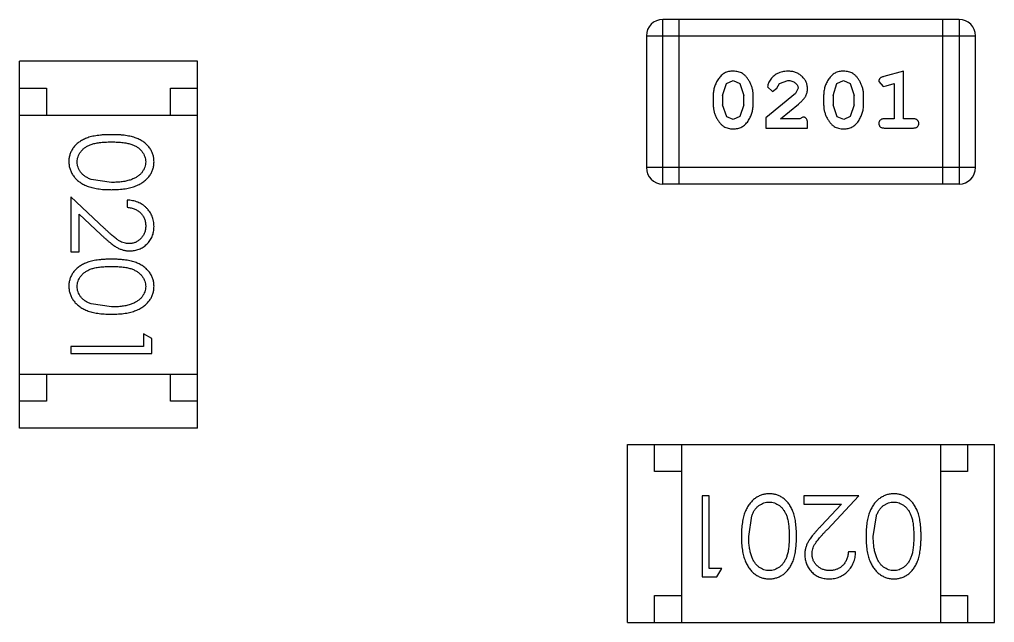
# Model space of a CAD drawing. Header units: inches. Extents: x -13 to 240, y -18 to 126.
# Drawn here: x 202.426 to 204.232, y 42.751 to 43.869 of the extents above; entities that cross this region are included whole.
import ezdxf

# ---------------------------------------------------------------- set-up
doc = ezdxf.new("R2010")
doc.units = ezdxf.units.IN
doc.header["$LTSCALE"] = 1.21
doc.header["$MEASUREMENT"] = 0
doc.layers.get('0').update_dxf_attribs({"linetype": 'CONTINUOUS'})

msp = doc.modelspace()

# ---------------------------------------------------------------- linework, layer by layer
at = {"color": 7, "linetype": 'Continuous'}
for p, q in [((203.6173, 43.5641), (203.6173, 43.8689)), ((204.166, 43.8689), (203.6173, 43.8689)), ((203.6478, 43.5641), (203.6478, 43.8689)), ((204.1355, 43.8689), (204.1355, 43.5641)), ((204.166, 43.8689), (204.166, 43.5641)), ((203.5868, 43.8384), (203.5868, 43.5945)), ((203.5868, 43.8384), (204.1964, 43.8384)), ((204.1964, 43.5945), (204.1964, 43.8384)), ((202.4257, 43.1114), (202.4257, 43.7914)), ((202.7557, 43.7914), (202.4257, 43.7914)), ((202.7557, 43.1114), (202.7557, 43.7914)), ((204.0631, 43.7731), (204.0265, 43.7632)), ((204.0631, 43.685), (204.0631, 43.7731)), ((202.4257, 43.7414), (202.4757, 43.7414)), ((202.4757, 43.7414), (202.4757, 43.6914)), ((202.7057, 43.6914), (202.7057, 43.7414)), ((202.7057, 43.7414), (202.7557, 43.7414)), ((203.728, 43.7282), (203.7353, 43.75)), ((203.7353, 43.75), (203.7477, 43.7558)), ((203.7477, 43.7558), (203.7598, 43.7505)), ((203.7598, 43.7505), (203.7674, 43.7282)), ((203.8114, 43.7438), (203.8202, 43.7353)), ((203.8202, 43.7353), (203.8287, 43.7419)), ((203.8287, 43.7419), (203.8337, 43.7504)), ((203.8337, 43.7504), (203.8486, 43.7558)), ((203.8681, 43.7413), (203.8633, 43.7316)), ((203.9326, 43.7282), (203.9398, 43.75)), ((203.9398, 43.75), (203.9522, 43.7558)), ((203.9522, 43.7558), (203.9643, 43.7505)), ((203.9643, 43.7505), (203.9719, 43.7282)), ((204.0175, 43.754), (204.0254, 43.7448)), ((204.0254, 43.7448), (204.0308, 43.7458)), ((204.0308, 43.7458), (204.0458, 43.75)), ((204.0458, 43.75), (204.0458, 43.685)), ((203.7107, 43.7285), (203.7107, 43.7107)), ((203.728, 43.7282), (203.728, 43.711)), ((203.7674, 43.711), (203.7674, 43.7282)), ((203.7847, 43.7107), (203.7847, 43.7285)), ((203.8633, 43.7316), (203.8083, 43.6866)), ((203.9152, 43.7285), (203.9152, 43.7107)), ((203.9326, 43.7282), (203.9326, 43.711)), ((203.9719, 43.711), (203.9719, 43.7282)), ((203.9892, 43.7107), (203.9892, 43.7285)), ((203.7357, 43.6887), (203.728, 43.711)), ((203.7674, 43.711), (203.7601, 43.6892)), ((203.835, 43.685), (203.8686, 43.712)), ((203.9402, 43.6887), (203.9326, 43.711)), ((203.9719, 43.711), (203.9646, 43.6892)), ((202.4257, 43.6914), (202.7557, 43.6914)), ((203.7478, 43.6834), (203.7357, 43.6887)), ((203.7601, 43.6892), (203.7478, 43.6834)), ((203.8083, 43.6866), (203.8083, 43.6677)), ((203.8767, 43.6881), (203.8712, 43.685)), ((203.9523, 43.6834), (203.9402, 43.6887)), ((203.9646, 43.6892), (203.9523, 43.6834)), ((203.8083, 43.6677), (203.8854, 43.6677)), ((203.8712, 43.685), (203.835, 43.685)), ((203.8854, 43.6677), (203.8854, 43.6756)), ((204.0458, 43.685), (204.0285, 43.685)), ((204.0285, 43.6677), (204.0804, 43.6677)), ((204.0804, 43.685), (204.0631, 43.685)), ((204.1964, 43.5945), (203.5868, 43.5945)), ((202.596, 43.5669), (202.5583, 43.5726)), ((203.6173, 43.5641), (204.166, 43.5641)), ((202.521, 43.54), (202.521, 43.4381)), ((202.5831, 43.4818), (202.521, 43.54)), ((202.6249, 43.5343), (202.6249, 43.5208)), ((202.5364, 43.4381), (202.5364, 43.5079)), ((202.5364, 43.5079), (202.5765, 43.4704)), ((202.521, 43.4381), (202.5364, 43.4381)), ((202.596, 43.3362), (202.5583, 43.3419)), ((202.6556, 43.2862), (202.6556, 43.2631)), ((202.671, 43.2774), (202.6556, 43.2862)), ((202.671, 43.2496), (202.671, 43.2774)), ((202.521, 43.2631), (202.521, 43.2496)), ((202.6556, 43.2631), (202.521, 43.2631)), ((202.521, 43.2496), (202.671, 43.2496)), ((202.4257, 43.2114), (202.7557, 43.2114)), ((202.4757, 43.2114), (202.4757, 43.1614)), ((202.7057, 43.1614), (202.7057, 43.2114)), ((202.4757, 43.1614), (202.4257, 43.1614)), ((202.7557, 43.1614), (202.7057, 43.1614)), ((202.7557, 43.1114), (202.4257, 43.1114)), ((203.5517, 42.7514), (203.5517, 43.0814)), ((203.5517, 43.0814), (204.2317, 43.0814)), ((203.6017, 43.0314), (203.6017, 43.0814)), ((203.6517, 43.0814), (203.6517, 42.7514)), ((204.1317, 43.0814), (204.1317, 42.7514)), ((204.1817, 43.0814), (204.1817, 43.0314)), ((204.2317, 42.7514), (204.2317, 43.0814)), ((203.6517, 43.0314), (203.6017, 43.0314)), ((204.1817, 43.0314), (204.1317, 43.0314)), ((203.6899, 42.9861), (203.6899, 42.8361)), ((203.7033, 42.9861), (203.6899, 42.9861)), ((203.7033, 42.8515), (203.7033, 42.9861)), ((203.8783, 42.9861), (203.8783, 42.9707)), ((203.9803, 42.9861), (203.8783, 42.9861)), ((203.9221, 42.924), (203.9803, 42.9861)), ((203.8783, 42.9707), (203.9481, 42.9707)), ((203.9481, 42.9707), (203.9106, 42.9307)), ((203.7764, 42.9111), (203.7821, 42.9488)), ((204.0072, 42.9111), (204.0129, 42.9488)), ((203.9745, 42.8823), (203.961, 42.8823)), ((203.7264, 42.8515), (203.7033, 42.8515)), ((203.7176, 42.8361), (203.7264, 42.8515)), ((203.6899, 42.8361), (203.7176, 42.8361)), ((203.6017, 42.7514), (203.6017, 42.8014)), ((203.6017, 42.8014), (203.6517, 42.8014)), ((204.1317, 42.8014), (204.1817, 42.8014)), ((204.1817, 42.8014), (204.1817, 42.7514)), ((203.5517, 42.7514), (204.2317, 42.7514))]:
    msp.add_line(p, q, dxfattribs=at)
for centre, start, end in [((203.6173, 43.8384), 90, 180), ((204.166, 43.8384), 0, 90), ((203.6173, 43.5945), 180, 270), ((204.166, 43.5945), 270, 0)]:
    msp.add_arc(centre, 0.0305, start, end, dxfattribs=at)
for points, knots in [([(203.7475, 43.7731), (203.7461, 43.7731), (203.7433, 43.773), (203.7392, 43.7723), (203.7354, 43.7711), (203.7318, 43.7696), (203.7285, 43.7675), (203.7254, 43.765), (203.7227, 43.762), (203.7202, 43.7586), (203.718, 43.755), (203.7161, 43.7514), (203.7144, 43.7477), (203.7131, 43.7439), (203.712, 43.7401), (203.7113, 43.7363), (203.7108, 43.7324), (203.7108, 43.7298), (203.7107, 43.7285)], [0, 0, 0, 0, 0.06692, 0.130834, 0.19258, 0.252759, 0.312631, 0.373411, 0.436359, 0.501894, 0.568244, 0.632472, 0.69556, 0.757163, 0.818592, 0.878885, 0.939235, 1, 1, 1, 1]), ([(203.7847, 43.7285), (203.7847, 43.7296), (203.7846, 43.7317), (203.7843, 43.7349), (203.7838, 43.738), (203.7831, 43.7411), (203.7822, 43.7442), (203.7811, 43.7472), (203.7798, 43.7502), (203.7783, 43.753), (203.7767, 43.7558), (203.7751, 43.7583), (203.7734, 43.7606), (203.7717, 43.7627), (203.77, 43.7646), (203.7683, 43.7662), (203.7666, 43.7677), (203.7642, 43.7692), (203.761, 43.7708), (203.7569, 43.7721), (203.7523, 43.7729), (203.7492, 43.773), (203.7475, 43.7731)], [0, 0, 0, 0, 0.049855, 0.099516, 0.148482, 0.19758, 0.246804, 0.296268, 0.346517, 0.397047, 0.446826, 0.49336, 0.537801, 0.579207, 0.617974, 0.654833, 0.689171, 0.722088, 0.786392, 0.853518, 0.924186, 1, 1, 1, 1]), ([(203.8487, 43.7731), (203.847, 43.773), (203.8436, 43.7729), (203.8387, 43.7721), (203.8339, 43.7706), (203.8295, 43.7686), (203.8253, 43.7662), (203.8217, 43.7633), (203.8185, 43.7601), (203.816, 43.7565), (203.814, 43.753), (203.8126, 43.7496), (203.8116, 43.7466), (203.8115, 43.7447), (203.8114, 43.7438)], [0, 0, 0, 0, 0.098286, 0.193983, 0.289056, 0.384352, 0.477435, 0.566197, 0.652355, 0.737986, 0.818188, 0.887401, 0.94802, 1, 1, 1, 1]), ([(203.8854, 43.7403), (203.8853, 43.7414), (203.8852, 43.7436), (203.8848, 43.7469), (203.884, 43.75), (203.8828, 43.753), (203.8814, 43.7558), (203.8796, 43.7585), (203.8775, 43.7611), (203.8751, 43.7636), (203.8724, 43.7658), (203.8696, 43.7678), (203.8665, 43.7694), (203.8633, 43.7708), (203.8599, 43.7718), (203.8563, 43.7726), (203.8526, 43.773), (203.85, 43.7731), (203.8487, 43.7731)], [0, 0, 0, 0, 0.060981, 0.120256, 0.178148, 0.236115, 0.293993, 0.352864, 0.413358, 0.476056, 0.539296, 0.602396, 0.665116, 0.728325, 0.792919, 0.859317, 0.928302, 1, 1, 1, 1]), ([(203.952, 43.7731), (203.9506, 43.7731), (203.9478, 43.773), (203.9437, 43.7723), (203.9399, 43.7711), (203.9363, 43.7696), (203.933, 43.7675), (203.93, 43.765), (203.9272, 43.762), (203.9247, 43.7586), (203.9225, 43.755), (203.9206, 43.7514), (203.9189, 43.7477), (203.9176, 43.7439), (203.9165, 43.7401), (203.9158, 43.7363), (203.9153, 43.7324), (203.9153, 43.7298), (203.9152, 43.7285)], [0, 0, 0, 0, 0.06692, 0.130834, 0.19258, 0.252759, 0.312631, 0.373411, 0.436359, 0.501894, 0.568244, 0.632472, 0.69556, 0.757163, 0.818592, 0.878885, 0.939235, 1, 1, 1, 1]), ([(203.9892, 43.7285), (203.9892, 43.7296), (203.9891, 43.7317), (203.9888, 43.7349), (203.9883, 43.738), (203.9876, 43.7411), (203.9867, 43.7442), (203.9856, 43.7472), (203.9843, 43.7502), (203.9828, 43.753), (203.9812, 43.7558), (203.9796, 43.7583), (203.9779, 43.7606), (203.9762, 43.7627), (203.9745, 43.7646), (203.9728, 43.7662), (203.9711, 43.7677), (203.9687, 43.7692), (203.9655, 43.7708), (203.9614, 43.7721), (203.9568, 43.7729), (203.9537, 43.773), (203.952, 43.7731)], [0, 0, 0, 0, 0.049855, 0.099516, 0.148482, 0.19758, 0.246804, 0.296268, 0.346517, 0.397047, 0.446826, 0.49336, 0.537801, 0.579207, 0.617974, 0.654833, 0.689171, 0.722088, 0.786392, 0.853518, 0.924186, 1, 1, 1, 1]), ([(204.0265, 43.7632), (204.0257, 43.763), (204.0241, 43.7625), (204.022, 43.7616), (204.0204, 43.7607), (204.0192, 43.7597), (204.0184, 43.7585), (204.0179, 43.7572), (204.0175, 43.7557), (204.0175, 43.7546), (204.0175, 43.754)], [0, 0, 0, 0, 0.187321, 0.344927, 0.475328, 0.579604, 0.674244, 0.773631, 0.882025, 1, 1, 1, 1]), ([(203.8486, 43.7558), (203.85, 43.7557), (203.8527, 43.7557), (203.8565, 43.7548), (203.8599, 43.7534), (203.8627, 43.7515), (203.8651, 43.7492), (203.8668, 43.7468), (203.8678, 43.7441), (203.868, 43.7422), (203.8681, 43.7413)], [0, 0, 0, 0, 0.156344, 0.299348, 0.4327, 0.561, 0.682299, 0.791883, 0.89611, 1, 1, 1, 1]), ([(203.8686, 43.712), (203.8695, 43.7128), (203.8712, 43.7143), (203.8735, 43.7165), (203.8756, 43.7186), (203.8775, 43.7206), (203.8791, 43.7225), (203.8805, 43.7242), (203.8816, 43.7259), (203.8827, 43.7279), (203.8838, 43.7305), (203.8847, 43.7337), (203.8853, 43.737), (203.8853, 43.7392), (203.8854, 43.7403)], [0, 0, 0, 0, 0.103002, 0.197728, 0.285279, 0.365235, 0.437224, 0.502446, 0.560545, 0.611446, 0.707576, 0.80349, 0.900532, 1, 1, 1, 1]), ([(203.7107, 43.7107), (203.7108, 43.7097), (203.7108, 43.7075), (203.7111, 43.7044), (203.7116, 43.7012), (203.7123, 43.6981), (203.7131, 43.6951), (203.7143, 43.6921), (203.7155, 43.6891), (203.717, 43.6863), (203.7186, 43.6835), (203.7202, 43.681), (203.7219, 43.6787), (203.7235, 43.6766), (203.7252, 43.6747), (203.7269, 43.673), (203.7286, 43.6716), (203.731, 43.67), (203.7342, 43.6684), (203.7384, 43.6671), (203.743, 43.6663), (203.7461, 43.6662), (203.7478, 43.6661)], [0, 0, 0, 0, 0.049886, 0.09882, 0.148132, 0.19689, 0.246038, 0.295176, 0.345305, 0.395692, 0.445312, 0.491875, 0.535813, 0.577009, 0.616081, 0.652689, 0.687585, 0.720206, 0.785062, 0.85223, 0.923759, 1, 1, 1, 1]), ([(203.7478, 43.6661), (203.7492, 43.6662), (203.752, 43.6662), (203.7561, 43.6669), (203.76, 43.6681), (203.7635, 43.6697), (203.7669, 43.6717), (203.7699, 43.6742), (203.7727, 43.6771), (203.7752, 43.6805), (203.7774, 43.6841), (203.7793, 43.6878), (203.781, 43.6915), (203.7823, 43.6953), (203.7834, 43.6991), (203.7841, 43.7029), (203.7846, 43.7068), (203.7846, 43.7094), (203.7847, 43.7107)], [0, 0, 0, 0, 0.067217, 0.131051, 0.19272, 0.252824, 0.312745, 0.373449, 0.436041, 0.501494, 0.567761, 0.632087, 0.695096, 0.757109, 0.817993, 0.878657, 0.939311, 1, 1, 1, 1]), ([(203.9152, 43.7107), (203.9153, 43.7097), (203.9153, 43.7075), (203.9156, 43.7044), (203.9161, 43.7012), (203.9168, 43.6981), (203.9177, 43.6951), (203.9188, 43.6921), (203.9201, 43.6891), (203.9215, 43.6863), (203.9231, 43.6835), (203.9247, 43.681), (203.9264, 43.6787), (203.928, 43.6766), (203.9297, 43.6747), (203.9314, 43.673), (203.9332, 43.6716), (203.9355, 43.67), (203.9387, 43.6684), (203.9429, 43.6671), (203.9475, 43.6663), (203.9506, 43.6662), (203.9523, 43.6661)], [0, 0, 0, 0, 0.049886, 0.09882, 0.148132, 0.19689, 0.246038, 0.295176, 0.345305, 0.395692, 0.445312, 0.491875, 0.535813, 0.577009, 0.616081, 0.652689, 0.687585, 0.720206, 0.785062, 0.85223, 0.923759, 1, 1, 1, 1]), ([(203.9523, 43.6661), (203.9537, 43.6662), (203.9566, 43.6662), (203.9606, 43.6669), (203.9645, 43.6681), (203.9681, 43.6697), (203.9714, 43.6717), (203.9744, 43.6742), (203.9772, 43.6771), (203.9797, 43.6805), (203.9819, 43.6841), (203.9838, 43.6878), (203.9855, 43.6915), (203.9868, 43.6953), (203.9879, 43.6991), (203.9886, 43.7029), (203.9891, 43.7068), (203.9892, 43.7094), (203.9892, 43.7107)], [0, 0, 0, 0, 0.067217, 0.131051, 0.19272, 0.252824, 0.312745, 0.373449, 0.436041, 0.501494, 0.567761, 0.632087, 0.695096, 0.757109, 0.817993, 0.878657, 0.939311, 1, 1, 1, 1]), ([(203.8854, 43.6756), (203.8853, 43.6766), (203.8853, 43.6786), (203.8848, 43.6813), (203.8842, 43.6836), (203.8831, 43.6853), (203.8818, 43.6866), (203.8803, 43.6875), (203.8786, 43.6881), (203.8773, 43.6881), (203.8767, 43.6881)], [0, 0, 0, 0, 0.1844, 0.34094, 0.473574, 0.586824, 0.690029, 0.789175, 0.890445, 1, 1, 1, 1]), ([(204.0285, 43.685), (204.0276, 43.685), (204.0259, 43.6849), (204.0236, 43.6845), (204.0217, 43.6837), (204.0201, 43.6827), (204.0189, 43.6813), (204.0181, 43.6798), (204.0176, 43.6781), (204.0175, 43.677), (204.0175, 43.6763)], [0, 0, 0, 0, 0.169102, 0.317658, 0.446239, 0.563118, 0.671828, 0.776546, 0.884858, 1, 1, 1, 1]), ([(204.0175, 43.6763), (204.0175, 43.6757), (204.0176, 43.6745), (204.0181, 43.6729), (204.0189, 43.6714), (204.0201, 43.67), (204.0216, 43.6689), (204.0236, 43.6682), (204.0259, 43.6678), (204.0276, 43.6677), (204.0285, 43.6677)], [0, 0, 0, 0, 0.115051, 0.223278, 0.329269, 0.437893, 0.554681, 0.682591, 0.83103, 1, 1, 1, 1]), ([(204.0914, 43.6763), (204.0914, 43.677), (204.0913, 43.6781), (204.0908, 43.6798), (204.09, 43.6813), (204.0888, 43.6826), (204.0873, 43.6837), (204.0853, 43.6845), (204.083, 43.6849), (204.0813, 43.685), (204.0804, 43.685)], [0, 0, 0, 0, 0.11517, 0.223509, 0.328254, 0.438012, 0.553651, 0.682263, 0.830856, 1, 1, 1, 1]), ([(204.0804, 43.6677), (204.0813, 43.6677), (204.083, 43.6678), (204.0853, 43.6682), (204.0873, 43.6689), (204.0888, 43.67), (204.09, 43.6713), (204.0908, 43.6729), (204.0913, 43.6745), (204.0914, 43.6757), (204.0914, 43.6763)], [0, 0, 0, 0, 0.169012, 0.317488, 0.445429, 0.560977, 0.67065, 0.776666, 0.88492, 1, 1, 1, 1]), ([(202.596, 43.6554), (202.5936, 43.6554), (202.5889, 43.6554), (202.5822, 43.6551), (202.5758, 43.6546), (202.5699, 43.6538), (202.5643, 43.6529), (202.5592, 43.6519), (202.5545, 43.6506), (202.5501, 43.6491), (202.5461, 43.6474), (202.5424, 43.6455), (202.539, 43.6435), (202.5358, 43.6413), (202.5328, 43.639), (202.53, 43.6365), (202.5276, 43.6339), (202.5254, 43.6311), (202.5235, 43.6282), (202.5218, 43.6251), (202.5203, 43.6221), (202.5192, 43.6189), (202.5183, 43.6156), (202.5176, 43.6122), (202.5172, 43.6088), (202.5172, 43.6064), (202.5172, 43.6053)], [0, 0, 0, 0, 0.068113, 0.132564, 0.193427, 0.250218, 0.303569, 0.353576, 0.400235, 0.443586, 0.484619, 0.524292, 0.56238, 0.599049, 0.63494, 0.669782, 0.704009, 0.737842, 0.771098, 0.803896, 0.836415, 0.868639, 0.900715, 0.933378, 0.966213, 1, 1, 1, 1]), ([(202.6749, 43.6053), (202.6749, 43.6064), (202.6748, 43.6088), (202.6744, 43.6122), (202.6738, 43.6156), (202.6728, 43.6189), (202.6716, 43.6221), (202.6702, 43.6252), (202.6685, 43.6282), (202.6665, 43.6312), (202.6643, 43.634), (202.6619, 43.6367), (202.6591, 43.6391), (202.6562, 43.6415), (202.653, 43.6436), (202.6495, 43.6457), (202.6458, 43.6475), (202.6419, 43.6491), (202.6375, 43.6506), (202.6328, 43.6519), (202.6277, 43.653), (202.6222, 43.6539), (202.6162, 43.6546), (202.6098, 43.6551), (202.603, 43.6554), (202.5984, 43.6554), (202.596, 43.6554)], [0, 0, 0, 0, 0.033742, 0.066533, 0.099153, 0.13154, 0.164087, 0.196563, 0.229707, 0.263315, 0.297504, 0.331686, 0.366482, 0.4021, 0.438958, 0.476748, 0.515985, 0.556589, 0.599519, 0.645765, 0.695487, 0.748721, 0.805687, 0.866754, 0.931405, 1, 1, 1, 1]), ([(202.5326, 43.6048), (202.5326, 43.6065), (202.5328, 43.6098), (202.5341, 43.6146), (202.5362, 43.6194), (202.5386, 43.6231), (202.5409, 43.626), (202.5428, 43.628), (202.5449, 43.6299), (202.5473, 43.6317), (202.5498, 43.6333), (202.5525, 43.6348), (202.5554, 43.6362), (202.5585, 43.6374), (202.5619, 43.6385), (202.5657, 43.6394), (202.5698, 43.6402), (202.5743, 43.6409), (202.5792, 43.6413), (202.5845, 43.6417), (202.5901, 43.6419), (202.594, 43.6419), (202.596, 43.6419)], [0, 0, 0, 0, 0.060034, 0.120278, 0.182348, 0.247919, 0.281641, 0.315701, 0.350322, 0.385703, 0.421819, 0.459196, 0.497866, 0.538301, 0.58121, 0.628183, 0.679403, 0.734699, 0.794074, 0.858416, 0.927049, 1, 1, 1, 1]), ([(202.596, 43.6419), (202.598, 43.6419), (202.6019, 43.6419), (202.6076, 43.6417), (202.6129, 43.6413), (202.6178, 43.6408), (202.6223, 43.6402), (202.6265, 43.6394), (202.6302, 43.6385), (202.6336, 43.6374), (202.6367, 43.6361), (202.6396, 43.6348), (202.6423, 43.6333), (202.6449, 43.6316), (202.6472, 43.6299), (202.6493, 43.628), (202.6513, 43.626), (202.6535, 43.6231), (202.6559, 43.6194), (202.658, 43.6147), (202.6592, 43.6098), (202.6594, 43.6065), (202.6595, 43.6048)], [0, 0, 0, 0, 0.073302, 0.142286, 0.206253, 0.266017, 0.321612, 0.372532, 0.419497, 0.462398, 0.502825, 0.541489, 0.579034, 0.615143, 0.650298, 0.684912, 0.718701, 0.752189, 0.817245, 0.879117, 0.939613, 1, 1, 1, 1]), ([(202.5172, 43.6053), (202.5172, 43.6041), (202.5172, 43.6017), (202.5177, 43.5982), (202.5183, 43.5947), (202.5193, 43.5914), (202.5205, 43.5881), (202.5219, 43.5849), (202.5237, 43.5818), (202.5257, 43.5788), (202.5279, 43.5759), (202.5304, 43.5732), (202.5332, 43.5706), (202.5363, 43.5682), (202.5396, 43.566), (202.5431, 43.5639), (202.5469, 43.562), (202.551, 43.5602), (202.5554, 43.5586), (202.5601, 43.5572), (202.5652, 43.5561), (202.5707, 43.5551), (202.5765, 43.5544), (202.5827, 43.5538), (202.5892, 43.5536), (202.5937, 43.5535), (202.596, 43.5535)], [0, 0, 0, 0, 0.033824, 0.067298, 0.10028, 0.133019, 0.165736, 0.198792, 0.232372, 0.266409, 0.301016, 0.336196, 0.371972, 0.408574, 0.446394, 0.485225, 0.525372, 0.567224, 0.611081, 0.65775, 0.70702, 0.759235, 0.814484, 0.873227, 0.934937, 1, 1, 1, 1]), ([(202.5583, 43.5726), (202.5573, 43.573), (202.5552, 43.5738), (202.5523, 43.5751), (202.5496, 43.5766), (202.547, 43.5782), (202.5447, 43.5799), (202.5426, 43.5818), (202.5407, 43.5838), (202.5384, 43.5866), (202.5361, 43.5903), (202.5341, 43.595), (202.5328, 43.5998), (202.5326, 43.6031), (202.5326, 43.6048)], [0, 0, 0, 0, 0.075949, 0.148549, 0.218996, 0.286119, 0.351826, 0.416074, 0.478265, 0.540325, 0.660405, 0.774606, 0.887187, 1, 1, 1, 1]), ([(202.596, 43.5535), (202.5983, 43.5535), (202.6028, 43.5536), (202.6093, 43.5539), (202.6155, 43.5544), (202.6214, 43.5551), (202.6269, 43.5561), (202.632, 43.5572), (202.6367, 43.5587), (202.6411, 43.5603), (202.6452, 43.5621), (202.6491, 43.564), (202.6526, 43.5661), (202.6559, 43.5683), (202.659, 43.5708), (202.6617, 43.5733), (202.6643, 43.576), (202.6665, 43.5789), (202.6685, 43.5819), (202.6702, 43.585), (202.6716, 43.5882), (202.6728, 43.5914), (202.6737, 43.5948), (202.6744, 43.5982), (202.6748, 43.6017), (202.6749, 43.6041), (202.6749, 43.6053)], [0, 0, 0, 0, 0.065278, 0.127205, 0.186168, 0.241675, 0.294115, 0.343609, 0.390387, 0.434463, 0.476646, 0.517002, 0.555936, 0.593716, 0.630057, 0.665601, 0.700745, 0.734917, 0.768681, 0.802087, 0.834849, 0.867433, 0.900138, 0.932806, 0.966212, 1, 1, 1, 1]), ([(202.6595, 43.6048), (202.6594, 43.6032), (202.6592, 43.5999), (202.658, 43.595), (202.6558, 43.5904), (202.6535, 43.5866), (202.6512, 43.5838), (202.6492, 43.5817), (202.647, 43.5797), (202.6445, 43.5779), (202.6418, 43.5763), (202.6388, 43.5747), (202.6357, 43.5733), (202.6323, 43.5719), (202.6286, 43.5708), (202.6247, 43.5697), (202.6205, 43.5689), (202.6161, 43.5682), (202.6114, 43.5676), (202.6065, 43.5672), (202.6014, 43.567), (202.5978, 43.567), (202.596, 43.5669)], [0, 0, 0, 0, 0.059689, 0.119507, 0.181075, 0.246162, 0.279894, 0.314468, 0.350403, 0.387474, 0.426147, 0.466624, 0.508745, 0.553328, 0.600058, 0.649177, 0.700552, 0.754894, 0.811825, 0.871514, 0.934319, 1, 1, 1, 1]), ([(202.6749, 43.4853), (202.6748, 43.487), (202.6748, 43.4903), (202.6741, 43.4951), (202.673, 43.4998), (202.6714, 43.5042), (202.6694, 43.5084), (202.667, 43.5124), (202.6642, 43.5162), (202.6609, 43.5198), (202.6572, 43.5231), (202.6533, 43.5259), (202.6492, 43.5284), (202.6448, 43.5304), (202.6402, 43.532), (202.6353, 43.5332), (202.6302, 43.534), (202.6267, 43.5342), (202.6249, 43.5343)], [0, 0, 0, 0, 0.06445, 0.126725, 0.187421, 0.247417, 0.306749, 0.366595, 0.427749, 0.490235, 0.553031, 0.614805, 0.676505, 0.738096, 0.801021, 0.864897, 0.931209, 1, 1, 1, 1]), ([(202.6249, 43.5208), (202.6262, 43.5207), (202.6288, 43.5204), (202.6326, 43.5197), (202.6361, 43.5187), (202.6395, 43.5175), (202.6425, 43.516), (202.6454, 43.5142), (202.648, 43.5122), (202.6504, 43.51), (202.6525, 43.5075), (202.6544, 43.5049), (202.656, 43.5021), (202.6573, 43.4992), (202.6583, 43.4961), (202.659, 43.4929), (202.6594, 43.4895), (202.6595, 43.4872), (202.6595, 43.486)], [0, 0, 0, 0, 0.073648, 0.143686, 0.210962, 0.275557, 0.338064, 0.399311, 0.4594, 0.51934, 0.579024, 0.637809, 0.695959, 0.754122, 0.813113, 0.873453, 0.935561, 1, 1, 1, 1]), ([(202.5765, 43.4704), (202.578, 43.4689), (202.581, 43.4662), (202.5853, 43.4622), (202.5895, 43.4587), (202.5933, 43.4555), (202.597, 43.4526), (202.6003, 43.4501), (202.6035, 43.448), (202.6073, 43.4457), (202.6121, 43.4434), (202.618, 43.4415), (202.6241, 43.4402), (202.6282, 43.4401), (202.6303, 43.44)], [0, 0, 0, 0, 0.09953, 0.192079, 0.277712, 0.357454, 0.429648, 0.495771, 0.555538, 0.608657, 0.707578, 0.804328, 0.901298, 1, 1, 1, 1]), ([(202.6291, 43.4535), (202.6275, 43.4535), (202.6242, 43.4537), (202.6194, 43.4547), (202.6148, 43.4564), (202.611, 43.4584), (202.6079, 43.4604), (202.6052, 43.4623), (202.6022, 43.4647), (202.599, 43.4673), (202.5954, 43.4704), (202.5916, 43.4739), (202.5874, 43.4777), (202.5846, 43.4804), (202.5831, 43.4818)], [0, 0, 0, 0, 0.088014, 0.174976, 0.2638, 0.355443, 0.406413, 0.465519, 0.533076, 0.609353, 0.693899, 0.787171, 0.889197, 1, 1, 1, 1]), ([(202.6595, 43.486), (202.6595, 43.4849), (202.6594, 43.4827), (202.659, 43.4795), (202.6583, 43.4764), (202.6573, 43.4734), (202.656, 43.4706), (202.6545, 43.4679), (202.6526, 43.4653), (202.6505, 43.4629), (202.6483, 43.4607), (202.6458, 43.4588), (202.6433, 43.4571), (202.6407, 43.4558), (202.6379, 43.4548), (202.6351, 43.454), (202.6321, 43.4536), (202.6301, 43.4535), (202.6291, 43.4535)], [0, 0, 0, 0, 0.068027, 0.133505, 0.19695, 0.26027, 0.322741, 0.384982, 0.448465, 0.513424, 0.578224, 0.640011, 0.700094, 0.760067, 0.819012, 0.877878, 0.938035, 1, 1, 1, 1]), ([(202.6303, 43.44), (202.6318, 43.4401), (202.6347, 43.4402), (202.639, 43.4407), (202.6431, 43.4417), (202.6472, 43.4431), (202.651, 43.4449), (202.6547, 43.447), (202.6583, 43.4496), (202.6616, 43.4525), (202.6648, 43.4557), (202.6674, 43.4593), (202.6697, 43.463), (202.6717, 43.467), (202.6731, 43.4712), (202.6741, 43.4757), (202.6748, 43.4805), (202.6748, 43.4837), (202.6749, 43.4853)], [0, 0, 0, 0, 0.06271, 0.123347, 0.183401, 0.242828, 0.302097, 0.36242, 0.423725, 0.487032, 0.550491, 0.612709, 0.674265, 0.73617, 0.799211, 0.863483, 0.930525, 1, 1, 1, 1]), ([(202.596, 43.4246), (202.5936, 43.4246), (202.5889, 43.4246), (202.5822, 43.4243), (202.5758, 43.4238), (202.5699, 43.4231), (202.5643, 43.4222), (202.5592, 43.4211), (202.5545, 43.4198), (202.5501, 43.4183), (202.5461, 43.4166), (202.5424, 43.4147), (202.539, 43.4127), (202.5358, 43.4105), (202.5328, 43.4082), (202.53, 43.4058), (202.5276, 43.4031), (202.5254, 43.4003), (202.5235, 43.3974), (202.5218, 43.3944), (202.5203, 43.3913), (202.5192, 43.3881), (202.5183, 43.3848), (202.5176, 43.3815), (202.5172, 43.378), (202.5172, 43.3757), (202.5172, 43.3745)], [0, 0, 0, 0, 0.068113, 0.132564, 0.193427, 0.250218, 0.303569, 0.353576, 0.400235, 0.443586, 0.484619, 0.524292, 0.56238, 0.599049, 0.63494, 0.669782, 0.704009, 0.737842, 0.771098, 0.803896, 0.836415, 0.868639, 0.900715, 0.933378, 0.966213, 1, 1, 1, 1]), ([(202.6749, 43.3745), (202.6749, 43.3757), (202.6748, 43.378), (202.6744, 43.3815), (202.6738, 43.3848), (202.6728, 43.3881), (202.6716, 43.3913), (202.6702, 43.3944), (202.6685, 43.3975), (202.6665, 43.4004), (202.6643, 43.4032), (202.6619, 43.4059), (202.6591, 43.4084), (202.6562, 43.4107), (202.653, 43.4128), (202.6495, 43.4149), (202.6458, 43.4167), (202.6419, 43.4184), (202.6375, 43.4199), (202.6328, 43.4211), (202.6277, 43.4223), (202.6222, 43.4231), (202.6162, 43.4238), (202.6098, 43.4243), (202.603, 43.4246), (202.5984, 43.4246), (202.596, 43.4246)], [0, 0, 0, 0, 0.033742, 0.066533, 0.099153, 0.13154, 0.164087, 0.196563, 0.229707, 0.263315, 0.297504, 0.331686, 0.366482, 0.4021, 0.438958, 0.476748, 0.515985, 0.556589, 0.599519, 0.645765, 0.695487, 0.748721, 0.805687, 0.866754, 0.931405, 1, 1, 1, 1]), ([(202.5326, 43.374), (202.5326, 43.3757), (202.5328, 43.379), (202.5341, 43.3839), (202.5362, 43.3886), (202.5386, 43.3924), (202.5409, 43.3952), (202.5428, 43.3973), (202.5449, 43.3992), (202.5473, 43.4009), (202.5498, 43.4026), (202.5525, 43.404), (202.5554, 43.4054), (202.5585, 43.4066), (202.5619, 43.4077), (202.5657, 43.4087), (202.5698, 43.4094), (202.5743, 43.4101), (202.5792, 43.4105), (202.5845, 43.4109), (202.5901, 43.4112), (202.594, 43.4112), (202.596, 43.4112)], [0, 0, 0, 0, 0.060034, 0.120278, 0.182348, 0.247919, 0.281641, 0.315701, 0.350322, 0.385703, 0.421819, 0.459196, 0.497866, 0.538301, 0.58121, 0.628183, 0.679403, 0.734699, 0.794074, 0.858416, 0.927049, 1, 1, 1, 1]), ([(202.596, 43.4112), (202.598, 43.4112), (202.6019, 43.4112), (202.6076, 43.4109), (202.6129, 43.4106), (202.6178, 43.41), (202.6223, 43.4094), (202.6265, 43.4086), (202.6302, 43.4077), (202.6336, 43.4066), (202.6367, 43.4054), (202.6396, 43.404), (202.6423, 43.4025), (202.6449, 43.4009), (202.6472, 43.3991), (202.6493, 43.3972), (202.6513, 43.3952), (202.6535, 43.3924), (202.6559, 43.3886), (202.658, 43.3839), (202.6592, 43.379), (202.6594, 43.3757), (202.6595, 43.374)], [0, 0, 0, 0, 0.073302, 0.142286, 0.206253, 0.266017, 0.321612, 0.372532, 0.419497, 0.462398, 0.502825, 0.541489, 0.579034, 0.615143, 0.650298, 0.684912, 0.718701, 0.752189, 0.817245, 0.879117, 0.939613, 1, 1, 1, 1]), ([(202.5172, 43.3745), (202.5172, 43.3733), (202.5172, 43.3709), (202.5177, 43.3674), (202.5183, 43.364), (202.5193, 43.3606), (202.5205, 43.3574), (202.5219, 43.3542), (202.5237, 43.3511), (202.5257, 43.3481), (202.5279, 43.3452), (202.5304, 43.3424), (202.5332, 43.3398), (202.5363, 43.3374), (202.5396, 43.3352), (202.5431, 43.3331), (202.5469, 43.3312), (202.551, 43.3294), (202.5554, 43.3278), (202.5601, 43.3265), (202.5652, 43.3253), (202.5707, 43.3243), (202.5765, 43.3236), (202.5827, 43.3231), (202.5892, 43.3228), (202.5937, 43.3227), (202.596, 43.3227)], [0, 0, 0, 0, 0.033824, 0.067298, 0.10028, 0.133019, 0.165736, 0.198792, 0.232372, 0.266409, 0.301016, 0.336196, 0.371972, 0.408574, 0.446394, 0.485225, 0.525372, 0.567224, 0.611081, 0.65775, 0.70702, 0.759235, 0.814484, 0.873227, 0.934937, 1, 1, 1, 1]), ([(202.5583, 43.3419), (202.5573, 43.3422), (202.5552, 43.343), (202.5523, 43.3443), (202.5496, 43.3458), (202.547, 43.3474), (202.5447, 43.3491), (202.5426, 43.351), (202.5407, 43.353), (202.5384, 43.3558), (202.5361, 43.3595), (202.5341, 43.3642), (202.5328, 43.3691), (202.5326, 43.3724), (202.5326, 43.374)], [0, 0, 0, 0, 0.075949, 0.148549, 0.218996, 0.286119, 0.351826, 0.416074, 0.478265, 0.540325, 0.660405, 0.774606, 0.887187, 1, 1, 1, 1]), ([(202.596, 43.3227), (202.5983, 43.3227), (202.6028, 43.3228), (202.6093, 43.3231), (202.6155, 43.3236), (202.6214, 43.3244), (202.6269, 43.3253), (202.632, 43.3265), (202.6367, 43.3279), (202.6411, 43.3295), (202.6452, 43.3313), (202.6491, 43.3332), (202.6526, 43.3353), (202.6559, 43.3376), (202.659, 43.34), (202.6617, 43.3426), (202.6643, 43.3453), (202.6665, 43.3482), (202.6685, 43.3511), (202.6702, 43.3542), (202.6716, 43.3574), (202.6728, 43.3607), (202.6737, 43.364), (202.6744, 43.3674), (202.6748, 43.3709), (202.6749, 43.3733), (202.6749, 43.3745)], [0, 0, 0, 0, 0.065278, 0.127205, 0.186168, 0.241675, 0.294115, 0.343609, 0.390387, 0.434463, 0.476646, 0.517002, 0.555936, 0.593716, 0.630057, 0.665601, 0.700745, 0.734917, 0.768681, 0.802087, 0.834849, 0.867433, 0.900138, 0.932806, 0.966212, 1, 1, 1, 1]), ([(202.6595, 43.374), (202.6594, 43.3724), (202.6592, 43.3691), (202.658, 43.3643), (202.6558, 43.3596), (202.6535, 43.3558), (202.6512, 43.353), (202.6492, 43.3509), (202.647, 43.349), (202.6445, 43.3472), (202.6418, 43.3455), (202.6388, 43.3439), (202.6357, 43.3425), (202.6323, 43.3412), (202.6286, 43.34), (202.6247, 43.3389), (202.6205, 43.3381), (202.6161, 43.3374), (202.6114, 43.3369), (202.6065, 43.3364), (202.6014, 43.3362), (202.5978, 43.3362), (202.596, 43.3362)], [0, 0, 0, 0, 0.059689, 0.119507, 0.181075, 0.246162, 0.279894, 0.314468, 0.350403, 0.387474, 0.426147, 0.466624, 0.508745, 0.553328, 0.600058, 0.649177, 0.700552, 0.754894, 0.811825, 0.871514, 0.934319, 1, 1, 1, 1]), ([(203.8147, 42.99), (203.8135, 42.99), (203.8112, 42.9899), (203.8076, 42.9895), (203.8042, 42.9888), (203.8009, 42.9879), (203.7976, 42.9867), (203.7944, 42.9852), (203.7913, 42.9835), (203.7883, 42.9815), (203.7854, 42.9792), (203.7827, 42.9767), (203.7801, 42.9739), (203.7777, 42.9709), (203.7754, 42.9676), (203.7733, 42.964), (203.7714, 42.9602), (203.7696, 42.9562), (203.768, 42.9518), (203.7667, 42.947), (203.7655, 42.9419), (203.7646, 42.9365), (203.7639, 42.9307), (203.7633, 42.9245), (203.763, 42.918), (203.763, 42.9135), (203.7629, 42.9112)], [0, 0, 0, 0, 0.033824, 0.067298, 0.10028, 0.133019, 0.165736, 0.198792, 0.232372, 0.266409, 0.301016, 0.336196, 0.371972, 0.408574, 0.446394, 0.485225, 0.525372, 0.567224, 0.611081, 0.65775, 0.70702, 0.759235, 0.814484, 0.873227, 0.934937, 1, 1, 1, 1]), ([(203.8649, 42.9112), (203.8649, 42.9136), (203.8648, 42.9182), (203.8645, 42.925), (203.864, 42.9313), (203.8633, 42.9373), (203.8624, 42.9428), (203.8614, 42.948), (203.86, 42.9527), (203.8585, 42.957), (203.8568, 42.961), (203.855, 42.9647), (203.8529, 42.9682), (203.8508, 42.9714), (203.8485, 42.9744), (203.846, 42.9771), (203.8433, 42.9795), (203.8405, 42.9817), (203.8376, 42.9837), (203.8346, 42.9853), (203.8315, 42.9868), (203.8283, 42.9879), (203.825, 42.9889), (203.8217, 42.9895), (203.8182, 42.9899), (203.8159, 42.99), (203.8147, 42.99)], [0, 0, 0, 0, 0.068113, 0.132564, 0.193427, 0.250218, 0.303569, 0.353576, 0.400235, 0.443586, 0.484619, 0.524292, 0.56238, 0.599049, 0.63494, 0.669782, 0.704009, 0.737842, 0.771098, 0.803896, 0.836415, 0.868639, 0.900715, 0.933378, 0.966213, 1, 1, 1, 1]), ([(204.0455, 42.99), (204.0443, 42.99), (204.0419, 42.9899), (204.0384, 42.9895), (204.035, 42.9888), (204.0316, 42.9879), (204.0284, 42.9867), (204.0252, 42.9852), (204.0221, 42.9835), (204.0191, 42.9815), (204.0162, 42.9792), (204.0134, 42.9767), (204.0108, 42.9739), (204.0084, 42.9709), (204.0062, 42.9676), (204.0041, 42.964), (204.0022, 42.9602), (204.0004, 42.9562), (203.9988, 42.9518), (203.9975, 42.947), (203.9963, 42.9419), (203.9953, 42.9365), (203.9946, 42.9307), (203.9941, 42.9245), (203.9938, 42.918), (203.9937, 42.9135), (203.9937, 42.9112)], [0, 0, 0, 0, 0.033824, 0.067298, 0.10028, 0.133019, 0.165736, 0.198792, 0.232372, 0.266409, 0.301016, 0.336196, 0.371972, 0.408574, 0.446394, 0.485225, 0.525372, 0.567224, 0.611081, 0.65775, 0.70702, 0.759235, 0.814484, 0.873227, 0.934937, 1, 1, 1, 1]), ([(204.0956, 42.9112), (204.0956, 42.9136), (204.0956, 42.9182), (204.0953, 42.925), (204.0948, 42.9313), (204.0941, 42.9373), (204.0932, 42.9428), (204.0921, 42.948), (204.0908, 42.9527), (204.0893, 42.957), (204.0876, 42.961), (204.0857, 42.9647), (204.0837, 42.9682), (204.0815, 42.9714), (204.0792, 42.9744), (204.0768, 42.9771), (204.0741, 42.9795), (204.0713, 42.9817), (204.0684, 42.9837), (204.0654, 42.9853), (204.0623, 42.9868), (204.0591, 42.9879), (204.0558, 42.9889), (204.0525, 42.9895), (204.049, 42.9899), (204.0467, 42.99), (204.0455, 42.99)], [0, 0, 0, 0, 0.068113, 0.132564, 0.193427, 0.250218, 0.303569, 0.353576, 0.400235, 0.443586, 0.484619, 0.524292, 0.56238, 0.599049, 0.63494, 0.669782, 0.704009, 0.737842, 0.771098, 0.803896, 0.836415, 0.868639, 0.900715, 0.933378, 0.966213, 1, 1, 1, 1]), ([(203.7821, 42.9488), (203.7825, 42.9499), (203.7832, 42.9519), (203.7846, 42.9549), (203.786, 42.9576), (203.7876, 42.9601), (203.7894, 42.9624), (203.7912, 42.9646), (203.7932, 42.9665), (203.796, 42.9687), (203.7997, 42.9711), (203.8044, 42.9731), (203.8093, 42.9744), (203.8126, 42.9745), (203.8143, 42.9746)], [0, 0, 0, 0, 0.075949, 0.148549, 0.218996, 0.286119, 0.351826, 0.416074, 0.478265, 0.540325, 0.660405, 0.774606, 0.887187, 1, 1, 1, 1]), ([(203.8143, 42.9746), (203.8159, 42.9745), (203.8192, 42.9743), (203.8241, 42.973), (203.8288, 42.971), (203.8326, 42.9686), (203.8355, 42.9663), (203.8375, 42.9644), (203.8394, 42.9622), (203.8412, 42.9599), (203.8428, 42.9574), (203.8443, 42.9547), (203.8456, 42.9518), (203.8469, 42.9487), (203.848, 42.9453), (203.8489, 42.9415), (203.8496, 42.9373), (203.8503, 42.9328), (203.8508, 42.9279), (203.8511, 42.9227), (203.8514, 42.917), (203.8514, 42.9131), (203.8514, 42.9111)], [0, 0, 0, 0, 0.060034, 0.120278, 0.182348, 0.247919, 0.281641, 0.315701, 0.350322, 0.385703, 0.421819, 0.459196, 0.497866, 0.538301, 0.58121, 0.628183, 0.679403, 0.734699, 0.794074, 0.858416, 0.927049, 1, 1, 1, 1]), ([(204.0129, 42.9488), (204.0132, 42.9499), (204.014, 42.9519), (204.0153, 42.9549), (204.0168, 42.9576), (204.0184, 42.9601), (204.0202, 42.9624), (204.022, 42.9646), (204.024, 42.9665), (204.0268, 42.9687), (204.0305, 42.9711), (204.0352, 42.9731), (204.0401, 42.9744), (204.0434, 42.9745), (204.045, 42.9746)], [0, 0, 0, 0, 0.075949, 0.148549, 0.218996, 0.286119, 0.351826, 0.416074, 0.478265, 0.540325, 0.660405, 0.774606, 0.887187, 1, 1, 1, 1]), ([(204.045, 42.9746), (204.0467, 42.9745), (204.05, 42.9743), (204.0549, 42.973), (204.0596, 42.971), (204.0634, 42.9686), (204.0662, 42.9663), (204.0683, 42.9644), (204.0702, 42.9622), (204.0719, 42.9599), (204.0736, 42.9574), (204.075, 42.9547), (204.0764, 42.9518), (204.0776, 42.9487), (204.0787, 42.9453), (204.0797, 42.9415), (204.0804, 42.9373), (204.0811, 42.9328), (204.0816, 42.9279), (204.0819, 42.9227), (204.0822, 42.917), (204.0822, 42.9131), (204.0822, 42.9111)], [0, 0, 0, 0, 0.060034, 0.120278, 0.182348, 0.247919, 0.281641, 0.315701, 0.350322, 0.385703, 0.421819, 0.459196, 0.497866, 0.538301, 0.58121, 0.628183, 0.679403, 0.734699, 0.794074, 0.858416, 0.927049, 1, 1, 1, 1]), ([(203.9106, 42.9307), (203.9092, 42.9291), (203.9064, 42.9262), (203.9024, 42.9218), (203.8989, 42.9177), (203.8957, 42.9138), (203.8928, 42.9102), (203.8904, 42.9068), (203.8883, 42.9037), (203.8859, 42.8998), (203.8836, 42.8951), (203.8817, 42.8892), (203.8805, 42.8831), (203.8803, 42.879), (203.8803, 42.8769)], [0, 0, 0, 0, 0.09953, 0.192079, 0.277712, 0.357454, 0.429648, 0.495771, 0.555538, 0.608657, 0.707578, 0.804328, 0.901298, 1, 1, 1, 1]), ([(203.7629, 42.9112), (203.763, 42.9089), (203.763, 42.9044), (203.7633, 42.8978), (203.7639, 42.8916), (203.7646, 42.8858), (203.7656, 42.8803), (203.7667, 42.8752), (203.7681, 42.8704), (203.7697, 42.866), (203.7716, 42.8619), (203.7735, 42.8581), (203.7756, 42.8545), (203.7778, 42.8512), (203.7802, 42.8482), (203.7828, 42.8454), (203.7855, 42.8429), (203.7884, 42.8407), (203.7914, 42.8387), (203.7945, 42.837), (203.7976, 42.8355), (203.8009, 42.8343), (203.8042, 42.8334), (203.8076, 42.8327), (203.8112, 42.8323), (203.8135, 42.8323), (203.8147, 42.8323)], [0, 0, 0, 0, 0.065278, 0.127205, 0.186168, 0.241675, 0.294115, 0.343609, 0.390387, 0.434463, 0.476646, 0.517002, 0.555936, 0.593716, 0.630057, 0.665601, 0.700745, 0.734917, 0.768681, 0.802087, 0.834849, 0.867433, 0.900138, 0.932806, 0.966212, 1, 1, 1, 1]), ([(203.8143, 42.8477), (203.8126, 42.8478), (203.8093, 42.8479), (203.8045, 42.8492), (203.7998, 42.8513), (203.7961, 42.8536), (203.7932, 42.8559), (203.7912, 42.8579), (203.7892, 42.8602), (203.7874, 42.8626), (203.7857, 42.8654), (203.7842, 42.8683), (203.7827, 42.8715), (203.7814, 42.8749), (203.7802, 42.8786), (203.7792, 42.8825), (203.7784, 42.8867), (203.7776, 42.8911), (203.7771, 42.8957), (203.7767, 42.9006), (203.7765, 42.9058), (203.7764, 42.9093), (203.7764, 42.9111)], [0, 0, 0, 0, 0.059689, 0.119507, 0.181075, 0.246162, 0.279894, 0.314468, 0.350403, 0.387474, 0.426147, 0.466624, 0.508745, 0.553328, 0.600058, 0.649177, 0.700552, 0.754894, 0.811825, 0.871514, 0.934319, 1, 1, 1, 1]), ([(203.8514, 42.9111), (203.8514, 42.9091), (203.8514, 42.9052), (203.8511, 42.8995), (203.8508, 42.8943), (203.8503, 42.8894), (203.8497, 42.8848), (203.8488, 42.8807), (203.8479, 42.8769), (203.8468, 42.8735), (203.8456, 42.8704), (203.8442, 42.8675), (203.8427, 42.8648), (203.8411, 42.8623), (203.8394, 42.86), (203.8375, 42.8578), (203.8355, 42.8559), (203.8326, 42.8537), (203.8289, 42.8513), (203.8242, 42.8492), (203.8193, 42.8479), (203.8159, 42.8478), (203.8143, 42.8477)], [0, 0, 0, 0, 0.073302, 0.142286, 0.206253, 0.266017, 0.321612, 0.372532, 0.419497, 0.462398, 0.502825, 0.541489, 0.579034, 0.615143, 0.650298, 0.684912, 0.718701, 0.752189, 0.817245, 0.879117, 0.939613, 1, 1, 1, 1]), ([(203.8147, 42.8323), (203.8159, 42.8323), (203.8182, 42.8323), (203.8217, 42.8328), (203.8251, 42.8334), (203.8283, 42.8344), (203.8316, 42.8355), (203.8347, 42.837), (203.8377, 42.8387), (203.8407, 42.8406), (203.8435, 42.8429), (203.8461, 42.8453), (203.8486, 42.848), (203.8509, 42.851), (203.8531, 42.8542), (203.8551, 42.8576), (203.8569, 42.8613), (203.8586, 42.8653), (203.8601, 42.8696), (203.8614, 42.8743), (203.8625, 42.8794), (203.8633, 42.885), (203.864, 42.8909), (203.8645, 42.8973), (203.8648, 42.9041), (203.8649, 42.9088), (203.8649, 42.9112)], [0, 0, 0, 0, 0.033742, 0.066533, 0.099153, 0.13154, 0.164087, 0.196563, 0.229707, 0.263315, 0.297504, 0.331686, 0.366482, 0.4021, 0.438958, 0.476748, 0.515985, 0.556589, 0.599519, 0.645765, 0.695487, 0.748721, 0.805687, 0.866754, 0.931405, 1, 1, 1, 1]), ([(203.8937, 42.8781), (203.8938, 42.8797), (203.8939, 42.8829), (203.8949, 42.8877), (203.8966, 42.8924), (203.8986, 42.8962), (203.9007, 42.8993), (203.9026, 42.902), (203.9049, 42.9049), (203.9076, 42.9082), (203.9106, 42.9117), (203.9141, 42.9156), (203.9179, 42.9197), (203.9207, 42.9226), (203.9221, 42.924)], [0, 0, 0, 0, 0.088014, 0.174976, 0.2638, 0.355443, 0.406413, 0.465519, 0.533076, 0.609353, 0.693899, 0.787171, 0.889197, 1, 1, 1, 1]), ([(203.9937, 42.9112), (203.9937, 42.9089), (203.9938, 42.9044), (203.9941, 42.8978), (203.9946, 42.8916), (203.9954, 42.8858), (203.9963, 42.8803), (203.9975, 42.8752), (203.9989, 42.8704), (204.0005, 42.866), (204.0023, 42.8619), (204.0042, 42.8581), (204.0063, 42.8545), (204.0086, 42.8512), (204.011, 42.8482), (204.0136, 42.8454), (204.0163, 42.8429), (204.0192, 42.8407), (204.0221, 42.8387), (204.0252, 42.837), (204.0284, 42.8355), (204.0317, 42.8343), (204.035, 42.8334), (204.0384, 42.8327), (204.0419, 42.8323), (204.0443, 42.8323), (204.0455, 42.8323)], [0, 0, 0, 0, 0.065278, 0.127205, 0.186168, 0.241675, 0.294115, 0.343609, 0.390387, 0.434463, 0.476646, 0.517002, 0.555936, 0.593716, 0.630057, 0.665601, 0.700745, 0.734917, 0.768681, 0.802087, 0.834849, 0.867433, 0.900138, 0.932806, 0.966212, 1, 1, 1, 1]), ([(204.045, 42.8477), (204.0434, 42.8478), (204.0401, 42.8479), (204.0353, 42.8492), (204.0306, 42.8513), (204.0269, 42.8536), (204.024, 42.8559), (204.0219, 42.8579), (204.02, 42.8602), (204.0182, 42.8626), (204.0165, 42.8654), (204.0149, 42.8683), (204.0135, 42.8715), (204.0122, 42.8749), (204.011, 42.8786), (204.0099, 42.8825), (204.0091, 42.8867), (204.0084, 42.8911), (204.0079, 42.8957), (204.0074, 42.9006), (204.0072, 42.9058), (204.0072, 42.9093), (204.0072, 42.9111)], [0, 0, 0, 0, 0.059689, 0.119507, 0.181075, 0.246162, 0.279894, 0.314468, 0.350403, 0.387474, 0.426147, 0.466624, 0.508745, 0.553328, 0.600058, 0.649177, 0.700552, 0.754894, 0.811825, 0.871514, 0.934319, 1, 1, 1, 1]), ([(204.0822, 42.9111), (204.0822, 42.9091), (204.0822, 42.9052), (204.0819, 42.8995), (204.0816, 42.8943), (204.081, 42.8894), (204.0804, 42.8848), (204.0796, 42.8807), (204.0787, 42.8769), (204.0776, 42.8735), (204.0764, 42.8704), (204.075, 42.8675), (204.0735, 42.8648), (204.0719, 42.8623), (204.0701, 42.86), (204.0682, 42.8578), (204.0662, 42.8559), (204.0634, 42.8537), (204.0596, 42.8513), (204.0549, 42.8492), (204.05, 42.8479), (204.0467, 42.8478), (204.045, 42.8477)], [0, 0, 0, 0, 0.073302, 0.142286, 0.206253, 0.266017, 0.321612, 0.372532, 0.419497, 0.462398, 0.502825, 0.541489, 0.579034, 0.615143, 0.650298, 0.684912, 0.718701, 0.752189, 0.817245, 0.879117, 0.939613, 1, 1, 1, 1]), ([(204.0455, 42.8323), (204.0467, 42.8323), (204.049, 42.8323), (204.0525, 42.8328), (204.0558, 42.8334), (204.0591, 42.8344), (204.0623, 42.8355), (204.0655, 42.837), (204.0685, 42.8387), (204.0714, 42.8406), (204.0742, 42.8429), (204.0769, 42.8453), (204.0794, 42.848), (204.0817, 42.851), (204.0838, 42.8542), (204.0859, 42.8576), (204.0877, 42.8613), (204.0894, 42.8653), (204.0909, 42.8696), (204.0921, 42.8743), (204.0933, 42.8794), (204.0941, 42.885), (204.0948, 42.8909), (204.0953, 42.8973), (204.0956, 42.9041), (204.0956, 42.9088), (204.0956, 42.9112)], [0, 0, 0, 0, 0.033742, 0.066533, 0.099153, 0.13154, 0.164087, 0.196563, 0.229707, 0.263315, 0.297504, 0.331686, 0.366482, 0.4021, 0.438958, 0.476748, 0.515985, 0.556589, 0.599519, 0.645765, 0.695487, 0.748721, 0.805687, 0.866754, 0.931405, 1, 1, 1, 1]), ([(203.8803, 42.8769), (203.8803, 42.8754), (203.8804, 42.8725), (203.881, 42.8682), (203.882, 42.864), (203.8833, 42.86), (203.8851, 42.8561), (203.8873, 42.8525), (203.8898, 42.8489), (203.8927, 42.8455), (203.8959, 42.8424), (203.8995, 42.8397), (203.9032, 42.8374), (203.9072, 42.8355), (203.9115, 42.8341), (203.916, 42.833), (203.9207, 42.8324), (203.9239, 42.8323), (203.9256, 42.8323)], [0, 0, 0, 0, 0.06271, 0.123347, 0.183401, 0.242828, 0.302097, 0.36242, 0.423725, 0.487032, 0.550491, 0.612709, 0.674265, 0.73617, 0.799211, 0.863483, 0.930525, 1, 1, 1, 1]), ([(203.9263, 42.8477), (203.9251, 42.8477), (203.9229, 42.8478), (203.9197, 42.8482), (203.9166, 42.8489), (203.9136, 42.8499), (203.9108, 42.8511), (203.9081, 42.8527), (203.9055, 42.8545), (203.9031, 42.8566), (203.9009, 42.8589), (203.899, 42.8613), (203.8974, 42.8638), (203.896, 42.8665), (203.895, 42.8692), (203.8943, 42.8721), (203.8938, 42.875), (203.8937, 42.8771), (203.8937, 42.8781)], [0, 0, 0, 0, 0.068027, 0.133505, 0.19695, 0.26027, 0.322741, 0.384982, 0.448465, 0.513424, 0.578224, 0.640011, 0.700094, 0.760067, 0.819012, 0.877878, 0.938035, 1, 1, 1, 1]), ([(203.9256, 42.8323), (203.9272, 42.8323), (203.9305, 42.8324), (203.9354, 42.8331), (203.94, 42.8342), (203.9444, 42.8357), (203.9486, 42.8377), (203.9527, 42.8401), (203.9565, 42.843), (203.96, 42.8463), (203.9633, 42.8499), (203.9662, 42.8538), (203.9686, 42.858), (203.9706, 42.8624), (203.9723, 42.867), (203.9734, 42.8719), (203.9742, 42.877), (203.9744, 42.8805), (203.9745, 42.8823)], [0, 0, 0, 0, 0.06445, 0.126725, 0.187421, 0.247417, 0.306749, 0.366595, 0.427749, 0.490235, 0.553031, 0.614805, 0.676505, 0.738096, 0.801021, 0.864897, 0.931209, 1, 1, 1, 1]), ([(203.961, 42.8823), (203.9609, 42.8809), (203.9606, 42.8783), (203.9599, 42.8746), (203.959, 42.871), (203.9577, 42.8677), (203.9562, 42.8646), (203.9545, 42.8617), (203.9525, 42.8591), (203.9502, 42.8567), (203.9478, 42.8546), (203.9451, 42.8527), (203.9424, 42.8512), (203.9394, 42.8499), (203.9363, 42.8489), (203.9331, 42.8482), (203.9297, 42.8478), (203.9274, 42.8477), (203.9263, 42.8477)], [0, 0, 0, 0, 0.073648, 0.143686, 0.210962, 0.275557, 0.338064, 0.399311, 0.4594, 0.51934, 0.579024, 0.637809, 0.695959, 0.754122, 0.813113, 0.873453, 0.935561, 1, 1, 1, 1])]:
    msp.add_open_spline(points, degree=3, knots=knots, dxfattribs=at)

doc.saveas('drawing.dxf')
